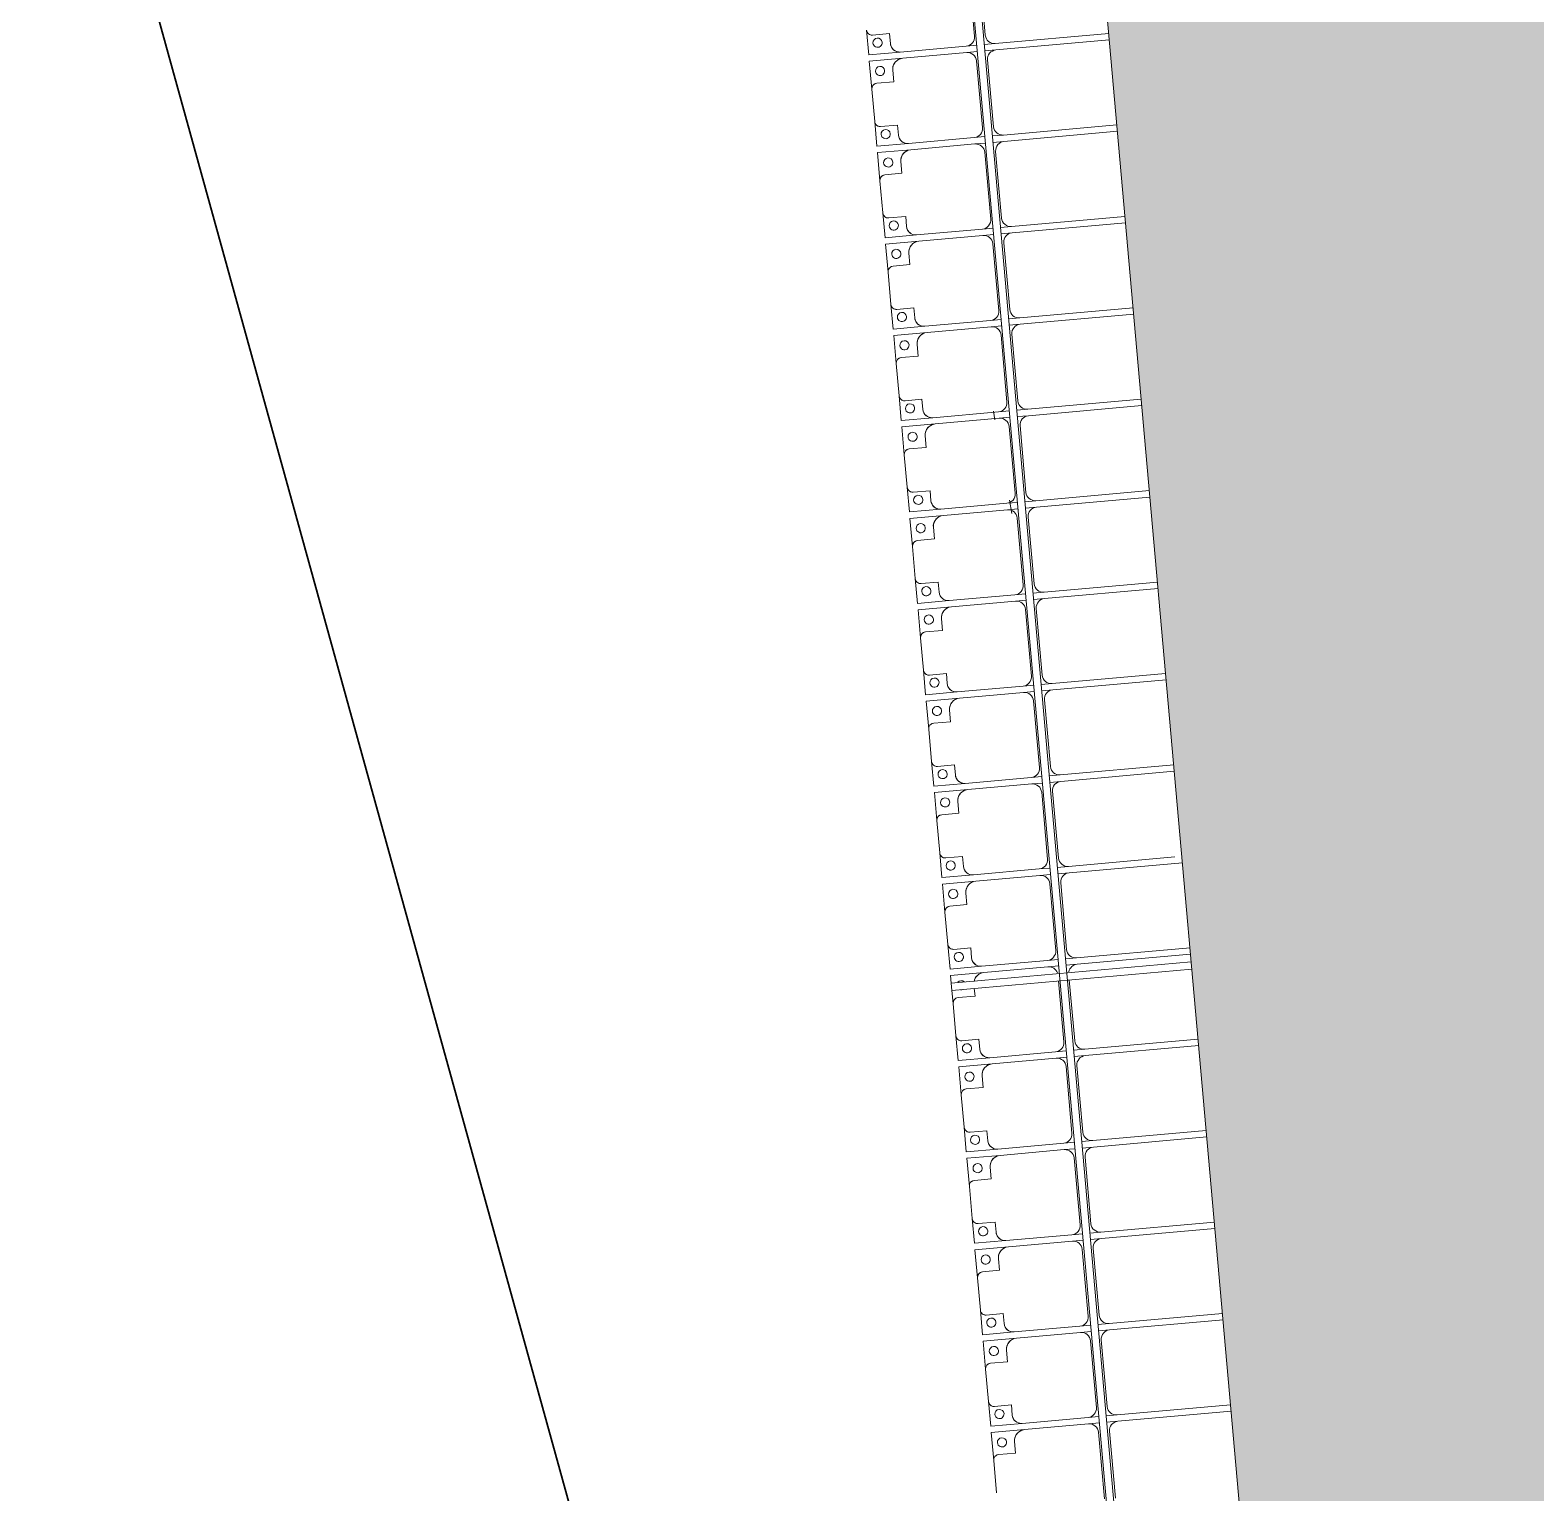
# Model space of a CAD drawing. Header units: millimetres. Extents: x -861324 to 439029, y -308065 to 694685.
# Drawn here: x -94458 to -86257, y 102299 to 110268 of the extents above; entities that cross this region are included whole.
import ezdxf

# ---------------------------------------------------------------- set-up
doc = ezdxf.new("R2010")
doc.units = ezdxf.units.MM
for name, color, linetype, lineweight in [('A-DETL-GENF', 92, 'Continuous', 9), ('A-DETL-THIN', 151, 'Continuous', 9), ('A-GENM', 13, 'Continuous', 9), ('C-TOPO-MAJR', 7, 'Continuous', 35), ('C-TOPO-MINR', 7, 'Continuous', 9), ('S-BEAM', 12, 'Continuous', 9)]:
    doc.layers.add(name, color=color, linetype=linetype, lineweight=lineweight)

# ---------------------------------------------------------------- blocks, each defined once
blk = doc.blocks.new('Dải phao đi lại kèm đỡ invester - DẢI PHAO ĐI LẠI-19658-BỐ TRÍ BÈ PIN HỒ BẢN MÒNG')
at = {"layer": 'A-GENM', "color": 7}
for p, q in [((53723.4, -620.3), (53723.4, 0)), ((53758.4, 0), (53758.4, -620.3)), ((54723.4, -620.3), (54723.4, 0)), ((54758.4, 0), (54758.4, -620.3)), ((55258.4, 0), (55258.4, -620.3)), ((55723.4, -620.3), (55723.4, 0)), ((55758.4, 0), (55758.4, -620.3)), ((56223.4, -620.3), (56223.4, 0)), ((56258.4, 0), (56258.4, -620.3)), ((56723.4, -620.3), (56723.4, 0)), ((57223.4, -620.3), (57223.4, 0)), ((57258.4, 0), (57258.4, -620.3)), ((58223.4, -620.3), (58223.4, 0)), ((58258.4, 0), (58258.4, -620.3)), ((58758.4, 0), (58758.4, -620.3)), ((59223.4, -620.3), (59223.4, 0)), ((59258.4, 0), (59258.4, -620.3)), ((59758.4, 0), (59758.4, -620.3)), ((60223.4, -620.3), (60223.4, 0)), ((60258.4, 0), (60258.4, -620.3)), ((60723.4, -620.3), (60723.4, 0)), ((60758.4, 0), (60758.4, -620.3)), ((53223.4, -620.3), (53223.4, 0)), ((53258.4, 0), (53258.4, -620.3)), ((54223.4, -620.3), (54223.4, 0)), ((54258.4, 0), (54258.4, -620.3)), ((55223.4, -620.3), (55223.4, 0)), ((56758.4, 0), (56758.4, -620.3)), ((57723.4, -620.3), (57723.4, -38.8)), ((57758.4, 0), (57758.4, -620.3)), ((58723.4, -620.3), (58723.4, 0)), ((59723.4, -620.3), (59723.4, 0)), ((53223.4, -620.3), (53223.4, -681.1)), ((53258.4, -681.1), (53258.4, -620.3)), ((53723.4, -620.3), (53723.4, -681.1)), ((53758.4, -681.1), (53758.4, -620.3)), ((54223.4, -620.3), (54223.4, -681.1)), ((54258.4, -681.1), (54258.4, -620.3)), ((54723.4, -620.3), (54723.4, -681.1)), ((54758.4, -681.1), (54758.4, -620.3)), ((55223.4, -620.3), (55223.4, -681.1)), ((55258.4, -681.1), (55258.4, -620.3)), ((55723.4, -620.3), (55723.4, -681.1)), ((55758.4, -681.1), (55758.4, -620.3)), ((56223.4, -620.3), (56223.4, -681.1)), ((56258.4, -681.1), (56258.4, -620.3)), ((56723.4, -620.3), (56723.4, -681.1)), ((56758.4, -681.1), (56758.4, -620.3)), ((57223.4, -620.3), (57223.4, -681.1)), ((57258.4, -681.1), (57258.4, -620.3)), ((57723.4, -620.3), (57723.4, -681.1)), ((57758.4, -681.1), (57758.4, -620.3)), ((58223.4, -620.3), (58223.4, -681.1)), ((58258.4, -681.1), (58258.4, -620.3)), ((58723.4, -620.3), (58723.4, -681.1)), ((58758.4, -681.1), (58758.4, -620.3)), ((59223.4, -620.3), (59223.4, -681.1)), ((59258.4, -681.1), (59258.4, -620.3)), ((59723.4, -620.3), (59723.4, -681.1)), ((59758.4, -681.1), (59758.4, -620.3)), ((60223.4, -620.3), (60223.4, -681.1)), ((60258.4, -681.1), (60258.4, -620.3)), ((60723.4, -620.3), (60723.4, -681.1)), ((60758.4, -681.1), (60758.4, -620.3)), ((52808.4, -670.3), (53173.4, -670.3)), ((53173.4, -729.7), (52808.4, -729.7)), ((53223.4, -721.1), (53223.4, -779.7)), ((53258.4, -779.7), (53258.4, -721.1)), ((53308.4, -670.3), (53673.4, -670.3)), ((53673.4, -729.7), (53308.4, -729.7)), ((53723.4, -721.1), (53723.4, -779.7)), ((53758.4, -779.7), (53758.4, -721.1)), ((53808.4, -670.3), (54173.4, -670.3)), ((54173.4, -729.7), (53808.4, -729.7)), ((54223.4, -721.1), (54223.4, -779.7)), ((54258.4, -779.7), (54258.4, -721.1)), ((54308.4, -670.3), (54673.4, -670.3)), ((54673.4, -729.7), (54308.4, -729.7)), ((54723.4, -721.1), (54723.4, -779.7)), ((54758.4, -779.7), (54758.4, -721.1)), ((54808.4, -670.3), (55173.4, -670.3)), ((55173.4, -729.7), (54808.4, -729.7)), ((55223.4, -721.1), (55223.4, -779.7)), ((55258.4, -779.7), (55258.4, -721.1)), ((55308.4, -670.3), (55673.4, -670.3)), ((55673.4, -729.7), (55308.4, -729.7)), ((55723.4, -721.1), (55723.4, -779.7)), ((55758.4, -779.7), (55758.4, -721.1)), ((55808.4, -670.3), (56173.4, -670.3)), ((56173.4, -729.7), (55808.4, -729.7)), ((56223.4, -721.1), (56223.4, -779.7)), ((56258.4, -779.7), (56258.4, -721.1)), ((56308.4, -670.3), (56673.4, -670.3)), ((56673.4, -729.7), (56308.4, -729.7)), ((56723.4, -721.1), (56723.4, -779.7)), ((56758.4, -779.7), (56758.4, -721.1)), ((56808.4, -670.3), (57173.4, -670.3)), ((57173.4, -729.7), (56808.4, -729.7)), ((57223.4, -721.1), (57223.4, -779.7)), ((57258.4, -779.7), (57258.4, -721.1)), ((57308.4, -670.3), (57673.4, -670.3)), ((57673.4, -729.7), (57308.4, -729.7)), ((57723.4, -721.1), (57723.4, -779.7)), ((57758.4, -779.7), (57758.4, -721.1)), ((57808.4, -670.3), (58173.4, -670.3)), ((58173.4, -729.7), (57808.4, -729.7)), ((58223.4, -721.1), (58223.4, -779.7)), ((58258.4, -779.7), (58258.4, -721.1)), ((58340, -670.3), (58673.4, -670.3)), ((58673.4, -729.7), (58340, -729.7)), ((58723.4, -721.1), (58723.4, -779.7)), ((58758.4, -779.7), (58758.4, -721.1)), ((58808.4, -670.3), (59173.4, -670.3)), ((59173.4, -729.7), (58808.4, -729.7)), ((59223.4, -721.1), (59223.4, -779.7)), ((59258.4, -779.7), (59258.4, -721.1)), ((59308.4, -670.3), (59673.4, -670.3)), ((59673.4, -729.7), (59308.4, -729.7)), ((59723.4, -721.1), (59723.4, -779.7)), ((59758.4, -779.7), (59758.4, -721.1)), ((59808.4, -670.3), (60173.4, -670.3)), ((60173.4, -729.7), (59808.4, -729.7)), ((60223.4, -721.1), (60223.4, -779.7)), ((60258.4, -779.7), (60258.4, -721.1)), ((60308.4, -670.3), (60673.4, -670.3)), ((60673.4, -729.7), (60308.4, -729.7)), ((60723.4, -721.1), (60723.4, -779.7)), ((60758.4, -779.7), (60758.4, -721.1)), ((60808.4, -670.3), (61173.4, -670.3)), ((61173.4, -729.7), (60808.4, -729.7)), ((53223.4, -1139.7), (53223.4, -779.7)), ((53258.4, -779.7), (53258.4, -1129.7)), ((53723.4, -1139.7), (53723.4, -779.7)), ((53758.4, -779.7), (53758.4, -1129.7)), ((54223.4, -1139.7), (54223.4, -779.7)), ((54258.4, -779.7), (54258.4, -1129.7)), ((54723.4, -1139.7), (54723.4, -779.7)), ((54758.4, -779.7), (54758.4, -1129.7)), ((55223.4, -1139.7), (55223.4, -779.7)), ((55258.4, -779.7), (55258.4, -1129.7)), ((55723.4, -1139.7), (55723.4, -779.7)), ((55758.4, -779.7), (55758.4, -1129.7)), ((56223.4, -1139.7), (56223.4, -779.7)), ((56258.4, -779.7), (56258.4, -1129.7)), ((56723.4, -1139.7), (56723.4, -779.7)), ((56758.4, -779.7), (56758.4, -1129.7)), ((57223.4, -1139.7), (57223.4, -779.7)), ((57258.4, -779.7), (57258.4, -1129.7)), ((57723.4, -1139.7), (57723.4, -779.7)), ((57758.4, -779.7), (57758.4, -1129.7)), ((58223.4, -1139.7), (58223.4, -779.7)), ((58258.4, -779.7), (58258.4, -1129.7)), ((58723.4, -1139.7), (58723.4, -779.7)), ((58758.4, -779.7), (58758.4, -1129.7)), ((59223.4, -1139.7), (59223.4, -779.7)), ((59258.4, -779.7), (59258.4, -1129.7)), ((59723.4, -1139.7), (59723.4, -779.7)), ((59758.4, -779.7), (59758.4, -1129.7)), ((60223.4, -1139.7), (60223.4, -779.7)), ((60258.4, -779.7), (60258.4, -1129.7)), ((60723.4, -1139.7), (60723.4, -779.7)), ((60758.4, -779.7), (60758.4, -1129.7)), ((53118.2, -1282.2), (53118.2, -1189.7)), ((53118.2, -1189.7), (53173.4, -1189.7)), ((53318.4, -1189.7), (53381.8, -1189.7)), ((53381.8, -1189.7), (53381.8, -1282.2)), ((53618.2, -1282.2), (53618.2, -1189.7)), ((53618.2, -1189.7), (53673.4, -1189.7)), ((53818.4, -1189.7), (53881.8, -1189.7)), ((53881.8, -1189.7), (53881.8, -1282.2)), ((54118.2, -1282.2), (54118.2, -1189.7)), ((54118.2, -1189.7), (54173.4, -1189.7)), ((54318.4, -1189.7), (54381.8, -1189.7)), ((54381.8, -1189.7), (54381.8, -1282.2)), ((54618.2, -1282.2), (54618.2, -1189.7)), ((54618.2, -1189.7), (54673.4, -1189.7)), ((54818.4, -1189.7), (54881.8, -1189.7)), ((54881.8, -1189.7), (54881.8, -1282.2)), ((55118.2, -1282.2), (55118.2, -1189.7)), ((55118.2, -1189.7), (55173.4, -1189.7)), ((55318.4, -1189.7), (55381.8, -1189.7)), ((55381.8, -1189.7), (55381.8, -1282.2)), ((55618.2, -1282.2), (55618.2, -1189.7)), ((55618.2, -1189.7), (55673.4, -1189.7)), ((55818.4, -1189.7), (55881.8, -1189.7)), ((55881.8, -1189.7), (55881.8, -1282.2)), ((56118.2, -1282.2), (56118.2, -1189.7)), ((56118.2, -1189.7), (56173.4, -1189.7)), ((56318.4, -1189.7), (56381.8, -1189.7)), ((56381.8, -1189.7), (56381.8, -1282.2)), ((56618.2, -1282.2), (56618.2, -1189.7)), ((56618.2, -1189.7), (56673.4, -1189.7)), ((56818.4, -1189.7), (56881.8, -1189.7)), ((56881.8, -1189.7), (56881.8, -1282.2)), ((57118.2, -1282.2), (57118.2, -1189.7)), ((57118.2, -1189.7), (57173.4, -1189.7)), ((57318.4, -1189.7), (57381.8, -1189.7)), ((57381.8, -1189.7), (57381.8, -1282.2)), ((57618.2, -1282.2), (57618.2, -1189.7)), ((57618.2, -1189.7), (57673.4, -1189.7)), ((57818.4, -1189.7), (57881.8, -1189.7)), ((57881.8, -1189.7), (57881.8, -1282.2)), ((58118.2, -1282.2), (58118.2, -1189.7)), ((58118.2, -1189.7), (58173.4, -1189.7)), ((58340, -1189.7), (58381.8, -1189.7)), ((58381.8, -1189.7), (58381.8, -1282.2)), ((58618.2, -1282.2), (58618.2, -1189.7)), ((58618.2, -1189.7), (58673.4, -1189.7)), ((58818.4, -1189.7), (58881.8, -1189.7)), ((58881.8, -1189.7), (58881.8, -1282.2)), ((59118.2, -1282.2), (59118.2, -1189.7)), ((59118.2, -1189.7), (59173.4, -1189.7)), ((59318.4, -1189.7), (59381.8, -1189.7)), ((59381.8, -1189.7), (59381.8, -1282.2)), ((59618.2, -1282.2), (59618.2, -1189.7)), ((59618.2, -1189.7), (59673.4, -1189.7)), ((59818.4, -1189.7), (59881.8, -1189.7)), ((59881.8, -1189.7), (59881.8, -1282.2)), ((60118.2, -1282.2), (60118.2, -1189.7)), ((60118.2, -1189.7), (60173.4, -1189.7)), ((60318.4, -1189.7), (60381.8, -1189.7)), ((60381.8, -1189.7), (60381.8, -1282.2)), ((60618.2, -1282.2), (60618.2, -1189.7)), ((60618.2, -1189.7), (60673.4, -1189.7)), ((60818.4, -1189.7), (60881.8, -1189.7)), ((60881.8, -1189.7), (60881.8, -1282.2)), ((53411.8, -1312.2), (53588.2, -1312.2)), ((53911.8, -1312.2), (54088.2, -1312.2)), ((54411.8, -1312.2), (54588.2, -1312.2)), ((54911.8, -1312.2), (55088.2, -1312.2)), ((55411.8, -1312.2), (55588.2, -1312.2)), ((55911.8, -1312.2), (56088.2, -1312.2)), ((56411.8, -1312.2), (56588.2, -1312.2)), ((56911.8, -1312.2), (57088.2, -1312.2)), ((57411.8, -1312.2), (57588.2, -1312.2)), ((57911.8, -1312.2), (58088.2, -1312.2)), ((58411.8, -1312.2), (58588.2, -1312.2)), ((58911.8, -1312.2), (59088.2, -1312.2)), ((59411.8, -1312.2), (59588.2, -1312.2)), ((59911.8, -1312.2), (60088.2, -1312.2)), ((60411.8, -1312.2), (60588.2, -1312.2)), ((60911.8, -1312.2), (61088.2, -1312.2))]:
    blk.add_line(p, q, dxfattribs=at)
at = {"layer": 'A-GENM', "color": 9}
for p, q in [((53223.4, -620.3), (53223.4, -681.1)), ((53258.4, -681.1), (53258.4, -620.3)), ((53723.4, -620.3), (53723.4, -681.1)), ((53758.4, -681.1), (53758.4, -620.3)), ((54223.4, -620.3), (54223.4, -681.1)), ((54258.4, -681.1), (54258.4, -620.3)), ((54723.4, -620.3), (54723.4, -681.1)), ((54758.4, -681.1), (54758.4, -620.3)), ((55223.4, -620.3), (55223.4, -681.1)), ((55258.4, -681.1), (55258.4, -620.3)), ((55723.4, -620.3), (55723.4, -681.1)), ((55758.4, -681.1), (55758.4, -620.3)), ((56223.4, -620.3), (56223.4, -681.1)), ((56258.4, -681.1), (56258.4, -620.3)), ((56723.4, -620.3), (56723.4, -681.1)), ((56758.4, -681.1), (56758.4, -620.3)), ((57223.4, -620.3), (57223.4, -681.1)), ((57258.4, -681.1), (57258.4, -620.3)), ((57723.4, -620.3), (57723.4, -681.1)), ((57758.4, -681.1), (57758.4, -620.3)), ((58223.4, -620.3), (58223.4, -681.1)), ((58258.4, -681.1), (58258.4, -620.3)), ((58723.4, -620.3), (58723.4, -681.1)), ((58758.4, -681.1), (58758.4, -620.3)), ((59223.4, -620.3), (59223.4, -681.1)), ((59258.4, -681.1), (59258.4, -620.3)), ((59723.4, -620.3), (59723.4, -681.1)), ((59758.4, -681.1), (59758.4, -620.3)), ((60223.4, -620.3), (60223.4, -681.1)), ((60258.4, -681.1), (60258.4, -620.3)), ((60723.4, -620.3), (60723.4, -681.1)), ((60758.4, -681.1), (60758.4, -620.3)), ((53223.4, -721.1), (53223.4, -779.7)), ((53258.4, -779.7), (53258.4, -721.1)), ((53723.4, -721.1), (53723.4, -779.7)), ((53758.4, -779.7), (53758.4, -721.1)), ((54223.4, -721.1), (54223.4, -779.7)), ((54258.4, -779.7), (54258.4, -721.1)), ((54723.4, -721.1), (54723.4, -779.7)), ((54758.4, -779.7), (54758.4, -721.1)), ((55223.4, -721.1), (55223.4, -779.7)), ((55258.4, -779.7), (55258.4, -721.1)), ((55723.4, -721.1), (55723.4, -779.7)), ((55758.4, -779.7), (55758.4, -721.1)), ((56223.4, -721.1), (56223.4, -779.7)), ((56258.4, -779.7), (56258.4, -721.1)), ((56723.4, -721.1), (56723.4, -779.7)), ((56758.4, -779.7), (56758.4, -721.1)), ((57223.4, -721.1), (57223.4, -779.7)), ((57258.4, -779.7), (57258.4, -721.1)), ((57723.4, -721.1), (57723.4, -779.7)), ((57758.4, -779.7), (57758.4, -721.1)), ((58223.4, -721.1), (58223.4, -779.7)), ((58258.4, -779.7), (58258.4, -721.1)), ((58723.4, -721.1), (58723.4, -779.7)), ((58758.4, -779.7), (58758.4, -721.1)), ((59223.4, -721.1), (59223.4, -779.7)), ((59258.4, -779.7), (59258.4, -721.1)), ((59723.4, -721.1), (59723.4, -779.7)), ((59758.4, -779.7), (59758.4, -721.1)), ((60223.4, -721.1), (60223.4, -779.7)), ((60258.4, -779.7), (60258.4, -721.1)), ((60723.4, -721.1), (60723.4, -779.7)), ((60758.4, -779.7), (60758.4, -721.1)), ((53223.4, -1139.7), (53223.4, -1312.2)), ((53223.4, -1312.2), (53223.4, -1139.7)), ((53258.4, -1312.2), (53258.4, -1129.7)), ((53258.4, -1129.7), (53258.4, -1312.2)), ((53723.4, -1139.7), (53723.4, -1312.2)), ((53723.4, -1312.2), (53723.4, -1139.7)), ((53758.4, -1312.2), (53758.4, -1129.7)), ((53758.4, -1129.7), (53758.4, -1312.2)), ((54223.4, -1139.7), (54223.4, -1312.2)), ((54223.4, -1312.2), (54223.4, -1139.7)), ((54258.4, -1312.2), (54258.4, -1129.7)), ((54258.4, -1129.7), (54258.4, -1312.2)), ((54723.4, -1139.7), (54723.4, -1312.2)), ((54723.4, -1312.2), (54723.4, -1139.7)), ((54758.4, -1312.2), (54758.4, -1129.7)), ((54758.4, -1129.7), (54758.4, -1312.2)), ((55223.4, -1139.7), (55223.4, -1312.2)), ((55223.4, -1312.2), (55223.4, -1139.7)), ((55258.4, -1312.2), (55258.4, -1129.7)), ((55258.4, -1129.7), (55258.4, -1312.2)), ((55723.4, -1139.7), (55723.4, -1312.2)), ((55723.4, -1312.2), (55723.4, -1139.7)), ((55758.4, -1312.2), (55758.4, -1129.7)), ((55758.4, -1129.7), (55758.4, -1312.2)), ((56223.4, -1139.7), (56223.4, -1312.2)), ((56223.4, -1312.2), (56223.4, -1139.7)), ((56258.4, -1312.2), (56258.4, -1129.7)), ((56258.4, -1129.7), (56258.4, -1312.2)), ((56723.4, -1139.7), (56723.4, -1312.2)), ((56723.4, -1312.2), (56723.4, -1139.7)), ((56758.4, -1312.2), (56758.4, -1129.7)), ((56758.4, -1129.7), (56758.4, -1312.2)), ((57223.4, -1139.7), (57223.4, -1312.2)), ((57223.4, -1312.2), (57223.4, -1139.7)), ((57258.4, -1312.2), (57258.4, -1129.7)), ((57258.4, -1129.7), (57258.4, -1312.2)), ((57723.4, -1139.7), (57723.4, -1312.2)), ((57723.4, -1312.2), (57723.4, -1139.7)), ((57758.4, -1312.2), (57758.4, -1129.7)), ((57758.4, -1129.7), (57758.4, -1312.2)), ((58223.4, -1139.7), (58223.4, -1312.2)), ((58223.4, -1312.2), (58223.4, -1139.7)), ((58258.4, -1312.2), (58258.4, -1129.7)), ((58258.4, -1129.7), (58258.4, -1312.2)), ((58723.4, -1139.7), (58723.4, -1312.2)), ((58723.4, -1312.2), (58723.4, -1139.7)), ((58758.4, -1312.2), (58758.4, -1129.7)), ((58758.4, -1129.7), (58758.4, -1312.2)), ((59223.4, -1139.7), (59223.4, -1312.2)), ((59223.4, -1312.2), (59223.4, -1139.7)), ((59258.4, -1312.2), (59258.4, -1129.7)), ((59258.4, -1129.7), (59258.4, -1312.2)), ((59723.4, -1139.7), (59723.4, -1312.2)), ((59723.4, -1312.2), (59723.4, -1139.7)), ((59758.4, -1312.2), (59758.4, -1129.7)), ((59758.4, -1129.7), (59758.4, -1312.2)), ((60223.4, -1139.7), (60223.4, -1312.2)), ((60223.4, -1312.2), (60223.4, -1139.7)), ((60258.4, -1312.2), (60258.4, -1129.7)), ((60258.4, -1129.7), (60258.4, -1312.2)), ((60723.4, -1139.7), (60723.4, -1312.2)), ((60723.4, -1312.2), (60723.4, -1139.7)), ((60758.4, -1312.2), (60758.4, -1129.7)), ((60758.4, -1129.7), (60758.4, -1312.2)), ((53173.4, -1189.7), (53118.2, -1189.7)), ((53118.2, -1189.7), (53118.2, -1282.2)), ((53118.2, -1282.2), (53118.2, -1189.7)), ((53118.2, -1189.7), (53118.2, -1282.2)), ((53118.2, -1189.7), (53173.4, -1189.7)), ((53173.4, -1189.7), (53118.2, -1189.7)), ((53381.8, -1189.7), (53318.4, -1189.7)), ((53318.4, -1189.7), (53381.8, -1189.7)), ((53381.8, -1189.7), (53318.4, -1189.7)), ((53381.8, -1282.2), (53381.8, -1189.7)), ((53381.8, -1189.7), (53381.8, -1282.2)), ((53381.8, -1282.2), (53381.8, -1189.7)), ((53673.4, -1189.7), (53618.2, -1189.7)), ((53618.2, -1189.7), (53618.2, -1282.2)), ((53618.2, -1282.2), (53618.2, -1189.7)), ((53618.2, -1189.7), (53618.2, -1282.2)), ((53618.2, -1189.7), (53673.4, -1189.7)), ((53673.4, -1189.7), (53618.2, -1189.7)), ((53881.8, -1189.7), (53818.4, -1189.7)), ((53818.4, -1189.7), (53881.8, -1189.7)), ((53881.8, -1189.7), (53818.4, -1189.7)), ((53881.8, -1282.2), (53881.8, -1189.7)), ((53881.8, -1189.7), (53881.8, -1282.2)), ((53881.8, -1282.2), (53881.8, -1189.7)), ((54173.4, -1189.7), (54118.2, -1189.7)), ((54118.2, -1189.7), (54118.2, -1282.2)), ((54118.2, -1282.2), (54118.2, -1189.7)), ((54118.2, -1189.7), (54118.2, -1282.2)), ((54118.2, -1189.7), (54173.4, -1189.7)), ((54173.4, -1189.7), (54118.2, -1189.7)), ((54381.8, -1189.7), (54318.4, -1189.7)), ((54318.4, -1189.7), (54381.8, -1189.7)), ((54381.8, -1189.7), (54318.4, -1189.7)), ((54381.8, -1282.2), (54381.8, -1189.7)), ((54381.8, -1189.7), (54381.8, -1282.2)), ((54381.8, -1282.2), (54381.8, -1189.7)), ((54673.4, -1189.7), (54618.2, -1189.7)), ((54618.2, -1189.7), (54618.2, -1282.2)), ((54618.2, -1282.2), (54618.2, -1189.7)), ((54618.2, -1189.7), (54618.2, -1282.2)), ((54618.2, -1189.7), (54673.4, -1189.7)), ((54673.4, -1189.7), (54618.2, -1189.7)), ((54881.8, -1189.7), (54818.4, -1189.7)), ((54818.4, -1189.7), (54881.8, -1189.7)), ((54881.8, -1189.7), (54818.4, -1189.7)), ((54881.8, -1282.2), (54881.8, -1189.7)), ((54881.8, -1189.7), (54881.8, -1282.2)), ((54881.8, -1282.2), (54881.8, -1189.7)), ((55173.4, -1189.7), (55118.2, -1189.7)), ((55118.2, -1189.7), (55118.2, -1282.2)), ((55118.2, -1282.2), (55118.2, -1189.7)), ((55118.2, -1189.7), (55118.2, -1282.2)), ((55118.2, -1189.7), (55173.4, -1189.7)), ((55173.4, -1189.7), (55118.2, -1189.7)), ((55381.8, -1189.7), (55318.4, -1189.7)), ((55318.4, -1189.7), (55381.8, -1189.7)), ((55381.8, -1189.7), (55318.4, -1189.7)), ((55381.8, -1282.2), (55381.8, -1189.7)), ((55381.8, -1189.7), (55381.8, -1282.2)), ((55381.8, -1282.2), (55381.8, -1189.7)), ((55673.4, -1189.7), (55618.2, -1189.7)), ((55618.2, -1189.7), (55618.2, -1282.2)), ((55618.2, -1282.2), (55618.2, -1189.7)), ((55618.2, -1189.7), (55618.2, -1282.2)), ((55618.2, -1189.7), (55673.4, -1189.7)), ((55673.4, -1189.7), (55618.2, -1189.7)), ((55881.8, -1189.7), (55818.4, -1189.7)), ((55818.4, -1189.7), (55881.8, -1189.7)), ((55881.8, -1189.7), (55818.4, -1189.7)), ((55881.8, -1282.2), (55881.8, -1189.7)), ((55881.8, -1189.7), (55881.8, -1282.2)), ((55881.8, -1282.2), (55881.8, -1189.7)), ((56173.4, -1189.7), (56118.2, -1189.7)), ((56118.2, -1189.7), (56118.2, -1282.2)), ((56118.2, -1282.2), (56118.2, -1189.7)), ((56118.2, -1189.7), (56118.2, -1282.2)), ((56118.2, -1189.7), (56173.4, -1189.7)), ((56173.4, -1189.7), (56118.2, -1189.7)), ((56381.8, -1189.7), (56318.4, -1189.7)), ((56318.4, -1189.7), (56381.8, -1189.7)), ((56381.8, -1189.7), (56318.4, -1189.7)), ((56381.8, -1282.2), (56381.8, -1189.7)), ((56381.8, -1189.7), (56381.8, -1282.2)), ((56381.8, -1282.2), (56381.8, -1189.7)), ((56673.4, -1189.7), (56618.2, -1189.7)), ((56618.2, -1189.7), (56618.2, -1282.2)), ((56618.2, -1282.2), (56618.2, -1189.7)), ((56618.2, -1189.7), (56618.2, -1282.2)), ((56618.2, -1189.7), (56673.4, -1189.7)), ((56673.4, -1189.7), (56618.2, -1189.7)), ((56881.8, -1189.7), (56818.4, -1189.7)), ((56818.4, -1189.7), (56881.8, -1189.7)), ((56881.8, -1189.7), (56818.4, -1189.7)), ((56881.8, -1282.2), (56881.8, -1189.7)), ((56881.8, -1189.7), (56881.8, -1282.2)), ((56881.8, -1282.2), (56881.8, -1189.7)), ((57173.4, -1189.7), (57118.2, -1189.7)), ((57118.2, -1189.7), (57118.2, -1282.2)), ((57118.2, -1282.2), (57118.2, -1189.7)), ((57118.2, -1189.7), (57118.2, -1282.2)), ((57118.2, -1189.7), (57173.4, -1189.7)), ((57173.4, -1189.7), (57118.2, -1189.7)), ((57381.8, -1189.7), (57318.4, -1189.7)), ((57318.4, -1189.7), (57381.8, -1189.7)), ((57381.8, -1189.7), (57318.4, -1189.7)), ((57381.8, -1282.2), (57381.8, -1189.7)), ((57381.8, -1189.7), (57381.8, -1282.2)), ((57381.8, -1282.2), (57381.8, -1189.7)), ((57673.4, -1189.7), (57618.2, -1189.7)), ((57618.2, -1189.7), (57618.2, -1282.2)), ((57618.2, -1282.2), (57618.2, -1189.7)), ((57618.2, -1189.7), (57618.2, -1282.2)), ((57618.2, -1189.7), (57673.4, -1189.7)), ((57673.4, -1189.7), (57618.2, -1189.7)), ((57881.8, -1189.7), (57818.4, -1189.7)), ((57818.4, -1189.7), (57881.8, -1189.7)), ((57881.8, -1189.7), (57818.4, -1189.7)), ((57881.8, -1282.2), (57881.8, -1189.7)), ((57881.8, -1189.7), (57881.8, -1282.2)), ((57881.8, -1282.2), (57881.8, -1189.7)), ((58173.4, -1189.7), (58118.2, -1189.7)), ((58118.2, -1189.7), (58118.2, -1282.2)), ((58118.2, -1282.2), (58118.2, -1189.7)), ((58118.2, -1189.7), (58118.2, -1282.2)), ((58118.2, -1189.7), (58173.4, -1189.7)), ((58173.4, -1189.7), (58118.2, -1189.7)), ((58381.8, -1189.7), (58340, -1189.7)), ((58340, -1189.7), (58381.8, -1189.7)), ((58381.8, -1189.7), (58340, -1189.7)), ((58381.8, -1282.2), (58381.8, -1189.7)), ((58381.8, -1189.7), (58381.8, -1282.2)), ((58381.8, -1282.2), (58381.8, -1189.7)), ((58673.4, -1189.7), (58618.2, -1189.7)), ((58618.2, -1189.7), (58618.2, -1282.2)), ((58618.2, -1282.2), (58618.2, -1189.7)), ((58618.2, -1189.7), (58618.2, -1282.2)), ((58618.2, -1189.7), (58673.4, -1189.7)), ((58673.4, -1189.7), (58618.2, -1189.7)), ((58881.8, -1189.7), (58818.4, -1189.7)), ((58818.4, -1189.7), (58881.8, -1189.7)), ((58881.8, -1189.7), (58818.4, -1189.7)), ((58881.8, -1282.2), (58881.8, -1189.7)), ((58881.8, -1189.7), (58881.8, -1282.2)), ((58881.8, -1282.2), (58881.8, -1189.7)), ((59173.4, -1189.7), (59118.2, -1189.7)), ((59118.2, -1189.7), (59118.2, -1282.2)), ((59118.2, -1282.2), (59118.2, -1189.7)), ((59118.2, -1189.7), (59118.2, -1282.2)), ((59118.2, -1189.7), (59173.4, -1189.7)), ((59173.4, -1189.7), (59118.2, -1189.7)), ((59381.8, -1189.7), (59318.4, -1189.7)), ((59318.4, -1189.7), (59381.8, -1189.7)), ((59381.8, -1189.7), (59318.4, -1189.7)), ((59381.8, -1282.2), (59381.8, -1189.7)), ((59381.8, -1189.7), (59381.8, -1282.2)), ((59381.8, -1282.2), (59381.8, -1189.7)), ((59673.4, -1189.7), (59618.2, -1189.7)), ((59618.2, -1189.7), (59618.2, -1282.2)), ((59618.2, -1282.2), (59618.2, -1189.7)), ((59618.2, -1189.7), (59618.2, -1282.2)), ((59618.2, -1189.7), (59673.4, -1189.7)), ((59673.4, -1189.7), (59618.2, -1189.7)), ((59881.8, -1189.7), (59818.4, -1189.7)), ((59818.4, -1189.7), (59881.8, -1189.7)), ((59881.8, -1189.7), (59818.4, -1189.7)), ((59881.8, -1282.2), (59881.8, -1189.7)), ((59881.8, -1189.7), (59881.8, -1282.2)), ((59881.8, -1282.2), (59881.8, -1189.7)), ((60173.4, -1189.7), (60118.2, -1189.7)), ((60118.2, -1189.7), (60118.2, -1282.2)), ((60118.2, -1282.2), (60118.2, -1189.7)), ((60118.2, -1189.7), (60118.2, -1282.2)), ((60118.2, -1189.7), (60173.4, -1189.7)), ((60173.4, -1189.7), (60118.2, -1189.7)), ((60381.8, -1189.7), (60318.4, -1189.7)), ((60318.4, -1189.7), (60381.8, -1189.7)), ((60381.8, -1189.7), (60318.4, -1189.7)), ((60381.8, -1282.2), (60381.8, -1189.7)), ((60381.8, -1189.7), (60381.8, -1282.2)), ((60381.8, -1282.2), (60381.8, -1189.7)), ((60673.4, -1189.7), (60618.2, -1189.7)), ((60618.2, -1189.7), (60618.2, -1282.2)), ((60618.2, -1282.2), (60618.2, -1189.7)), ((60618.2, -1189.7), (60618.2, -1282.2)), ((60618.2, -1189.7), (60673.4, -1189.7)), ((60673.4, -1189.7), (60618.2, -1189.7)), ((60881.8, -1189.7), (60818.4, -1189.7)), ((60818.4, -1189.7), (60881.8, -1189.7)), ((60881.8, -1189.7), (60818.4, -1189.7)), ((60881.8, -1282.2), (60881.8, -1189.7)), ((60881.8, -1189.7), (60881.8, -1282.2)), ((60881.8, -1282.2), (60881.8, -1189.7)), ((53223.4, -1312.2), (53088.2, -1312.2)), ((53088.2, -1312.2), (53223.4, -1312.2)), ((53411.8, -1312.2), (53258.4, -1312.2)), ((53258.4, -1312.2), (53411.8, -1312.2)), ((53723.4, -1312.2), (53588.2, -1312.2)), ((53588.2, -1312.2), (53723.4, -1312.2)), ((53911.8, -1312.2), (53758.4, -1312.2)), ((53758.4, -1312.2), (53911.8, -1312.2)), ((54223.4, -1312.2), (54088.2, -1312.2)), ((54088.2, -1312.2), (54223.4, -1312.2)), ((54411.8, -1312.2), (54258.4, -1312.2)), ((54258.4, -1312.2), (54411.8, -1312.2)), ((54723.4, -1312.2), (54588.2, -1312.2)), ((54588.2, -1312.2), (54723.4, -1312.2)), ((54911.8, -1312.2), (54758.4, -1312.2)), ((54758.4, -1312.2), (54911.8, -1312.2)), ((55223.4, -1312.2), (55088.2, -1312.2)), ((55088.2, -1312.2), (55223.4, -1312.2)), ((55411.8, -1312.2), (55258.4, -1312.2)), ((55258.4, -1312.2), (55411.8, -1312.2)), ((55723.4, -1312.2), (55588.2, -1312.2)), ((55588.2, -1312.2), (55723.4, -1312.2)), ((55911.8, -1312.2), (55758.4, -1312.2)), ((55758.4, -1312.2), (55911.8, -1312.2)), ((56223.4, -1312.2), (56088.2, -1312.2)), ((56088.2, -1312.2), (56223.4, -1312.2)), ((56411.8, -1312.2), (56258.4, -1312.2)), ((56258.4, -1312.2), (56411.8, -1312.2)), ((56723.4, -1312.2), (56588.2, -1312.2)), ((56588.2, -1312.2), (56723.4, -1312.2)), ((56911.8, -1312.2), (56758.4, -1312.2)), ((56758.4, -1312.2), (56911.8, -1312.2)), ((57223.4, -1312.2), (57088.2, -1312.2)), ((57088.2, -1312.2), (57223.4, -1312.2)), ((57411.8, -1312.2), (57258.4, -1312.2)), ((57258.4, -1312.2), (57411.8, -1312.2)), ((57723.4, -1312.2), (57588.2, -1312.2)), ((57588.2, -1312.2), (57723.4, -1312.2)), ((57911.8, -1312.2), (57758.4, -1312.2)), ((57758.4, -1312.2), (57911.8, -1312.2)), ((58223.4, -1312.2), (58088.2, -1312.2)), ((58088.2, -1312.2), (58223.4, -1312.2)), ((58300, -1312.2), (58258.4, -1312.2)), ((58258.4, -1312.2), (58300, -1312.2)), ((58411.8, -1312.2), (58340, -1312.2)), ((58340, -1312.2), (58411.8, -1312.2)), ((58723.4, -1312.2), (58588.2, -1312.2)), ((58588.2, -1312.2), (58723.4, -1312.2)), ((58911.8, -1312.2), (58758.4, -1312.2)), ((58758.4, -1312.2), (58911.8, -1312.2)), ((59223.4, -1312.2), (59088.2, -1312.2)), ((59088.2, -1312.2), (59223.4, -1312.2)), ((59411.8, -1312.2), (59258.4, -1312.2)), ((59258.4, -1312.2), (59411.8, -1312.2)), ((59723.4, -1312.2), (59588.2, -1312.2)), ((59588.2, -1312.2), (59723.4, -1312.2)), ((59911.8, -1312.2), (59758.4, -1312.2)), ((59758.4, -1312.2), (59911.8, -1312.2)), ((60223.4, -1312.2), (60088.2, -1312.2)), ((60088.2, -1312.2), (60223.4, -1312.2)), ((60411.8, -1312.2), (60258.4, -1312.2)), ((60258.4, -1312.2), (60411.8, -1312.2)), ((60723.4, -1312.2), (60588.2, -1312.2)), ((60588.2, -1312.2), (60723.4, -1312.2)), ((60911.8, -1312.2), (60758.4, -1312.2)), ((60758.4, -1312.2), (60911.8, -1312.2))]:
    blk.add_line(p, q, dxfattribs=at)
at = {"layer": 'A-GENM', "color": 7}
for centre, radius, start, end in [((53173.4, -620.3), 50, 270, 0), ((53308.4, -620.3), 50, 180, 270), ((53673.4, -620.3), 50, 270, 0), ((53808.4, -620.3), 50, 180, 270), ((54173.4, -620.3), 50, 270, 0), ((54308.4, -620.3), 50, 180, 270), ((54673.4, -620.3), 50, 270, 0), ((54808.4, -620.3), 50, 180, 270), ((55173.4, -620.3), 50, 270, 0), ((55308.4, -620.3), 50, 180, 270), ((55673.4, -620.3), 50, 270, 0), ((55808.4, -620.3), 50, 180, 270), ((56173.4, -620.3), 50, 270, 0), ((56308.4, -620.3), 50, 180, 270), ((56673.4, -620.3), 50, 270, 0), ((56808.4, -620.3), 50, 180, 270), ((57173.4, -620.3), 50, 270, 0), ((57308.4, -620.3), 50, 180, 270), ((57673.4, -620.3), 50, 270, 0), ((57808.4, -620.3), 50, 180, 270), ((58173.4, -620.3), 50, 270, 0), ((58308.4, -620.3), 50, 180, 255), ((58673.4, -620.3), 50, 270, 0), ((58808.4, -620.3), 50, 180, 270), ((59173.4, -620.3), 50, 270, 0), ((59308.4, -620.3), 50, 180, 270), ((59673.4, -620.3), 50, 270, 0), ((59808.4, -620.3), 50, 180, 270), ((60173.4, -620.3), 50, 270, 0), ((60308.4, -620.3), 50, 180, 270), ((60673.4, -620.3), 50, 270, 0), ((60808.4, -620.3), 50, 180, 270), ((53173.4, -779.7), 50, 360, 90), ((53308.4, -779.7), 50, 90, 180), ((53673.4, -779.7), 50, 360, 90), ((53808.4, -779.7), 50, 90, 180), ((54173.4, -779.7), 50, 360, 90), ((54308.4, -779.7), 50, 90, 180), ((54673.4, -779.7), 50, 360, 90), ((54808.4, -779.7), 50, 90, 180), ((55173.4, -779.7), 50, 360, 90), ((55308.4, -779.7), 50, 90, 180), ((55673.4, -779.7), 50, 360, 90), ((55808.4, -779.7), 50, 90, 180), ((56173.4, -779.7), 50, 360, 90), ((56308.4, -779.7), 50, 90, 180), ((56673.4, -779.7), 50, 360, 90), ((56808.4, -779.7), 50, 90, 180), ((57173.4, -779.7), 50, 360, 90), ((57308.4, -779.7), 50, 90, 180), ((57673.4, -779.7), 50, 360, 90), ((57808.4, -779.7), 50, 90, 180), ((58173.4, -779.7), 50, 360, 90), ((58308.4, -779.7), 50, 105, 180), ((58673.4, -779.7), 50, 360, 90), ((58808.4, -779.7), 50, 90, 180), ((59173.4, -779.7), 50, 360, 90), ((59308.4, -779.7), 50, 90, 180), ((59673.4, -779.7), 50, 360, 90), ((59808.4, -779.7), 50, 90, 180), ((60173.4, -779.7), 50, 360, 90), ((60308.4, -779.7), 50, 90, 180), ((60673.4, -779.7), 50, 360, 90), ((60808.4, -779.7), 50, 90, 180), ((53173.4, -1139.7), 50, 270, 360), ((53318.4, -1129.7), 60, 180, 270), ((53673.4, -1139.7), 50, 270, 360), ((53818.4, -1129.7), 60, 180, 270), ((54173.4, -1139.7), 50, 270, 360), ((54318.4, -1129.7), 60, 180, 270), ((54673.4, -1139.7), 50, 270, 360), ((54818.4, -1129.7), 60, 180, 270), ((55173.4, -1139.7), 50, 270, 360), ((55318.4, -1129.7), 60, 180, 270), ((55673.4, -1139.7), 50, 270, 360), ((55818.4, -1129.7), 60, 180, 270), ((56173.4, -1139.7), 50, 270, 360), ((56318.4, -1129.7), 60, 180, 270), ((56673.4, -1139.7), 50, 270, 360), ((56818.4, -1129.7), 60, 180, 270), ((57173.4, -1139.7), 50, 270, 360), ((57318.4, -1129.7), 60, 180, 270), ((57673.4, -1139.7), 50, 270, 360), ((57818.4, -1129.7), 60, 180, 270), ((58173.4, -1139.7), 50, 270, 360), ((58318.4, -1129.7), 60, 180, 255), ((58673.4, -1139.7), 50, 270, 360), ((58818.4, -1129.7), 60, 180, 270), ((59173.4, -1139.7), 50, 270, 360), ((59318.4, -1129.7), 60, 180, 270), ((59673.4, -1139.7), 50, 270, 360), ((59818.4, -1129.7), 60, 180, 270), ((60173.4, -1139.7), 50, 270, 360), ((60318.4, -1129.7), 60, 180, 270), ((60673.4, -1139.7), 50, 270, 360), ((60818.4, -1129.7), 60, 180, 270), ((53088.2, -1282.2), 30, 270, 0), ((53411.8, -1282.2), 30, 180, 270), ((53588.2, -1282.2), 30, 270, 0), ((53911.8, -1282.2), 30, 180, 270), ((54088.2, -1282.2), 30, 270, 0), ((54411.8, -1282.2), 30, 180, 270), ((54588.2, -1282.2), 30, 270, 0), ((54911.8, -1282.2), 30, 180, 270), ((55088.2, -1282.2), 30, 270, 0), ((55411.8, -1282.2), 30, 180, 270), ((55588.2, -1282.2), 30, 270, 0), ((55911.8, -1282.2), 30, 180, 270), ((56088.2, -1282.2), 30, 270, 0), ((56411.8, -1282.2), 30, 180, 270), ((56588.2, -1282.2), 30, 270, 0), ((56911.8, -1282.2), 30, 180, 270), ((57088.2, -1282.2), 30, 270, 0), ((57411.8, -1282.2), 30, 180, 270), ((57588.2, -1282.2), 30, 270, 0), ((57911.8, -1282.2), 30, 180, 270), ((58088.2, -1282.2), 30, 270, 0), ((58411.8, -1282.2), 30, 180, 270), ((58588.2, -1282.2), 30, 270, 0), ((58911.8, -1282.2), 30, 180, 270), ((59088.2, -1282.2), 30, 270, 0), ((59411.8, -1282.2), 30, 180, 270), ((59588.2, -1282.2), 30, 270, 0), ((59911.8, -1282.2), 30, 180, 270), ((60088.2, -1282.2), 30, 270, 0), ((60411.8, -1282.2), 30, 180, 270), ((60588.2, -1282.2), 30, 270, 0), ((60911.8, -1282.2), 30, 180, 270)]:
    blk.add_arc(centre, radius, start, end, dxfattribs=at)
at = {"layer": 'A-GENM', "color": 9}
for centre, radius, start, end in [((53318.4, -1129.7), 60, 195, 270), ((53318.4, -1129.7), 60, 195, 270), ((53318.4, -1129.7), 60, 195, 270), ((53818.4, -1129.7), 60, 195, 270), ((53818.4, -1129.7), 60, 195, 270), ((53818.4, -1129.7), 60, 195, 270), ((54318.4, -1129.7), 60, 195, 270), ((54318.4, -1129.7), 60, 195, 270), ((54318.4, -1129.7), 60, 195, 270), ((54818.4, -1129.7), 60, 195, 270), ((54818.4, -1129.7), 60, 195, 270), ((54818.4, -1129.7), 60, 195, 270), ((55318.4, -1129.7), 60, 195, 270), ((55318.4, -1129.7), 60, 195, 270), ((55318.4, -1129.7), 60, 195, 270), ((55818.4, -1129.7), 60, 195, 270), ((55818.4, -1129.7), 60, 195, 270), ((55818.4, -1129.7), 60, 195, 270), ((56318.4, -1129.7), 60, 195, 270), ((56318.4, -1129.7), 60, 195, 270), ((56318.4, -1129.7), 60, 195, 270), ((56818.4, -1129.7), 60, 195, 270), ((56818.4, -1129.7), 60, 195, 270), ((56818.4, -1129.7), 60, 195, 270), ((57318.4, -1129.7), 60, 195, 270), ((57318.4, -1129.7), 60, 195, 270), ((57318.4, -1129.7), 60, 195, 270), ((57818.4, -1129.7), 60, 195, 270), ((57818.4, -1129.7), 60, 195, 270), ((57818.4, -1129.7), 60, 195, 270), ((58318.4, -1129.7), 60, 195, 255), ((58318.4, -1129.7), 60, 195, 255), ((58318.4, -1129.7), 60, 195, 255), ((58818.4, -1129.7), 60, 195, 270), ((58818.4, -1129.7), 60, 195, 270), ((58818.4, -1129.7), 60, 195, 270), ((59318.4, -1129.7), 60, 195, 270), ((59318.4, -1129.7), 60, 195, 270), ((59318.4, -1129.7), 60, 195, 270), ((59818.4, -1129.7), 60, 195, 270), ((59818.4, -1129.7), 60, 195, 270), ((59818.4, -1129.7), 60, 195, 270), ((60318.4, -1129.7), 60, 195, 270), ((60318.4, -1129.7), 60, 195, 270), ((60318.4, -1129.7), 60, 195, 270), ((60818.4, -1129.7), 60, 195, 270), ((60818.4, -1129.7), 60, 195, 270), ((60818.4, -1129.7), 60, 195, 270), ((53173.4, -1139.7), 50, 270, 345), ((53173.4, -1139.7), 50, 270, 345), ((53173.4, -1139.7), 50, 270, 345), ((53673.4, -1139.7), 50, 270, 345), ((53673.4, -1139.7), 50, 270, 345), ((53673.4, -1139.7), 50, 270, 345), ((54173.4, -1139.7), 50, 270, 345), ((54173.4, -1139.7), 50, 270, 345), ((54173.4, -1139.7), 50, 270, 345), ((54673.4, -1139.7), 50, 270, 345), ((54673.4, -1139.7), 50, 270, 345), ((54673.4, -1139.7), 50, 270, 345), ((55173.4, -1139.7), 50, 270, 345), ((55173.4, -1139.7), 50, 270, 345), ((55173.4, -1139.7), 50, 270, 345), ((55673.4, -1139.7), 50, 270, 345), ((55673.4, -1139.7), 50, 270, 345), ((55673.4, -1139.7), 50, 270, 345), ((56173.4, -1139.7), 50, 270, 345), ((56173.4, -1139.7), 50, 270, 345), ((56173.4, -1139.7), 50, 270, 345), ((56673.4, -1139.7), 50, 270, 345), ((56673.4, -1139.7), 50, 270, 345), ((56673.4, -1139.7), 50, 270, 345), ((57173.4, -1139.7), 50, 270, 345), ((57173.4, -1139.7), 50, 270, 345), ((57173.4, -1139.7), 50, 270, 345), ((57673.4, -1139.7), 50, 270, 345), ((57673.4, -1139.7), 50, 270, 345), ((57673.4, -1139.7), 50, 270, 345), ((58173.4, -1139.7), 50, 270, 345), ((58173.4, -1139.7), 50, 270, 345), ((58173.4, -1139.7), 50, 270, 345), ((58673.4, -1139.7), 50, 270, 345), ((58673.4, -1139.7), 50, 270, 345), ((58673.4, -1139.7), 50, 270, 345), ((59173.4, -1139.7), 50, 270, 345), ((59173.4, -1139.7), 50, 270, 345), ((59173.4, -1139.7), 50, 270, 345), ((59673.4, -1139.7), 50, 270, 345), ((59673.4, -1139.7), 50, 270, 345), ((59673.4, -1139.7), 50, 270, 345), ((60173.4, -1139.7), 50, 270, 345), ((60173.4, -1139.7), 50, 270, 345), ((60173.4, -1139.7), 50, 270, 345), ((60673.4, -1139.7), 50, 270, 345), ((60673.4, -1139.7), 50, 270, 345), ((60673.4, -1139.7), 50, 270, 345), ((53088.2, -1282.2), 30, 300, 0), ((53088.2, -1282.2), 30, 300, 0), ((53088.2, -1282.2), 30, 300, 0), ((53161.8, -1258.6), 25, 90, 270), ((53161.8, -1258.6), 25, 90, 270), ((53161.8, -1258.6), 25, 270, 90), ((53161.8, -1258.6), 25, 270, 90), ((53316.8, -1258.6), 25, 90, 270), ((53316.8, -1258.6), 25, 90, 270), ((53316.8, -1258.6), 25, 270, 90), ((53316.8, -1258.6), 25, 270, 90), ((53411.8, -1282.2), 30, 180, 240), ((53411.8, -1282.2), 30, 180, 240), ((53411.8, -1282.2), 30, 180, 240), ((53588.2, -1282.2), 30, 300, 0), ((53588.2, -1282.2), 30, 300, 0), ((53588.2, -1282.2), 30, 300, 0), ((53661.8, -1258.6), 25, 90, 270), ((53661.8, -1258.6), 25, 90, 270), ((53661.8, -1258.6), 25, 270, 90), ((53661.8, -1258.6), 25, 270, 90), ((53816.8, -1258.6), 25, 90, 270), ((53816.8, -1258.6), 25, 90, 270), ((53816.8, -1258.6), 25, 270, 90), ((53816.8, -1258.6), 25, 270, 90), ((53911.8, -1282.2), 30, 180, 240), ((53911.8, -1282.2), 30, 180, 240), ((53911.8, -1282.2), 30, 180, 240), ((54088.2, -1282.2), 30, 300, 0), ((54088.2, -1282.2), 30, 300, 0), ((54088.2, -1282.2), 30, 300, 0), ((54161.8, -1258.6), 25, 90, 270), ((54161.8, -1258.6), 25, 90, 270), ((54161.8, -1258.6), 25, 270, 90), ((54161.8, -1258.6), 25, 270, 90), ((54316.8, -1258.6), 25, 90, 270), ((54316.8, -1258.6), 25, 90, 270), ((54316.8, -1258.6), 25, 270, 90), ((54316.8, -1258.6), 25, 270, 90), ((54411.8, -1282.2), 30, 180, 240), ((54411.8, -1282.2), 30, 180, 240), ((54411.8, -1282.2), 30, 180, 240), ((54588.2, -1282.2), 30, 300, 0), ((54588.2, -1282.2), 30, 300, 0), ((54588.2, -1282.2), 30, 300, 0), ((54661.8, -1258.6), 25, 90, 270), ((54661.8, -1258.6), 25, 90, 270), ((54661.8, -1258.6), 25, 270, 90), ((54661.8, -1258.6), 25, 270, 90), ((54816.8, -1258.6), 25, 90, 270), ((54816.8, -1258.6), 25, 90, 270), ((54816.8, -1258.6), 25, 270, 90), ((54816.8, -1258.6), 25, 270, 90), ((54911.8, -1282.2), 30, 180, 240), ((54911.8, -1282.2), 30, 180, 240), ((54911.8, -1282.2), 30, 180, 240), ((55088.2, -1282.2), 30, 300, 0), ((55088.2, -1282.2), 30, 300, 0), ((55088.2, -1282.2), 30, 300, 0), ((55161.8, -1258.6), 25, 90, 270), ((55161.8, -1258.6), 25, 90, 270), ((55161.8, -1258.6), 25, 270, 90), ((55161.8, -1258.6), 25, 270, 90), ((55316.8, -1258.6), 25, 90, 270), ((55316.8, -1258.6), 25, 90, 270), ((55316.8, -1258.6), 25, 270, 90), ((55316.8, -1258.6), 25, 270, 90), ((55411.8, -1282.2), 30, 180, 240), ((55411.8, -1282.2), 30, 180, 240), ((55411.8, -1282.2), 30, 180, 240), ((55588.2, -1282.2), 30, 300, 0), ((55588.2, -1282.2), 30, 300, 0), ((55588.2, -1282.2), 30, 300, 0), ((55661.8, -1258.6), 25, 90, 270), ((55661.8, -1258.6), 25, 90, 270), ((55661.8, -1258.6), 25, 270, 90), ((55661.8, -1258.6), 25, 270, 90), ((55816.8, -1258.6), 25, 90, 270), ((55816.8, -1258.6), 25, 90, 270), ((55816.8, -1258.6), 25, 270, 90), ((55816.8, -1258.6), 25, 270, 90), ((55911.8, -1282.2), 30, 180, 240), ((55911.8, -1282.2), 30, 180, 240), ((55911.8, -1282.2), 30, 180, 240), ((56088.2, -1282.2), 30, 300, 0), ((56088.2, -1282.2), 30, 300, 0), ((56088.2, -1282.2), 30, 300, 0), ((56161.8, -1258.6), 25, 90, 270), ((56161.8, -1258.6), 25, 90, 270), ((56161.8, -1258.6), 25, 270, 90), ((56161.8, -1258.6), 25, 270, 90), ((56316.8, -1258.6), 25, 90, 270), ((56316.8, -1258.6), 25, 90, 270), ((56316.8, -1258.6), 25, 270, 90), ((56316.8, -1258.6), 25, 270, 90), ((56411.8, -1282.2), 30, 180, 240), ((56411.8, -1282.2), 30, 180, 240), ((56411.8, -1282.2), 30, 180, 240), ((56588.2, -1282.2), 30, 300, 0), ((56588.2, -1282.2), 30, 300, 0), ((56588.2, -1282.2), 30, 300, 0), ((56661.8, -1258.6), 25, 90, 270), ((56661.8, -1258.6), 25, 90, 270), ((56661.8, -1258.6), 25, 270, 90), ((56661.8, -1258.6), 25, 270, 90), ((56816.8, -1258.6), 25, 90, 270), ((56816.8, -1258.6), 25, 90, 270), ((56816.8, -1258.6), 25, 270, 90), ((56816.8, -1258.6), 25, 270, 90), ((56911.8, -1282.2), 30, 180, 240), ((56911.8, -1282.2), 30, 180, 240), ((56911.8, -1282.2), 30, 180, 240), ((57088.2, -1282.2), 30, 300, 0), ((57088.2, -1282.2), 30, 300, 0), ((57088.2, -1282.2), 30, 300, 0), ((57161.8, -1258.6), 25, 90, 270), ((57161.8, -1258.6), 25, 90, 270), ((57161.8, -1258.6), 25, 270, 90), ((57161.8, -1258.6), 25, 270, 90), ((57316.8, -1258.6), 25, 90, 270), ((57316.8, -1258.6), 25, 90, 270), ((57316.8, -1258.6), 25, 270, 90), ((57316.8, -1258.6), 25, 270, 90), ((57411.8, -1282.2), 30, 180, 240), ((57411.8, -1282.2), 30, 180, 240), ((57411.8, -1282.2), 30, 180, 240), ((57588.2, -1282.2), 30, 300, 0), ((57588.2, -1282.2), 30, 300, 0), ((57588.2, -1282.2), 30, 300, 0), ((57661.8, -1258.6), 25, 90, 270), ((57661.8, -1258.6), 25, 90, 270), ((57661.8, -1258.6), 25, 270, 90), ((57661.8, -1258.6), 25, 270, 90), ((57816.8, -1258.6), 25, 90, 270), ((57816.8, -1258.6), 25, 90, 270), ((57816.8, -1258.6), 25, 270, 90), ((57816.8, -1258.6), 25, 270, 90), ((57911.8, -1282.2), 30, 180, 240), ((57911.8, -1282.2), 30, 180, 240), ((57911.8, -1282.2), 30, 180, 240), ((58088.2, -1282.2), 30, 300, 0), ((58088.2, -1282.2), 30, 300, 0), ((58088.2, -1282.2), 30, 300, 0), ((58161.8, -1258.6), 25, 90, 270), ((58161.8, -1258.6), 25, 90, 270), ((58161.8, -1258.6), 25, 270, 90), ((58161.8, -1258.6), 25, 270, 90), ((58316.8, -1258.6), 25, 135, 225), ((58316.8, -1258.6), 25, 135, 225), ((58316.8, -1258.6), 25, 345, 15), ((58316.8, -1258.6), 25, 345, 15), ((58411.8, -1282.2), 30, 180, 240), ((58411.8, -1282.2), 30, 180, 240), ((58411.8, -1282.2), 30, 180, 240), ((58588.2, -1282.2), 30, 300, 0), ((58588.2, -1282.2), 30, 300, 0), ((58588.2, -1282.2), 30, 300, 0), ((58661.8, -1258.6), 25, 90, 270), ((58661.8, -1258.6), 25, 90, 270), ((58661.8, -1258.6), 25, 270, 90), ((58661.8, -1258.6), 25, 270, 90), ((58816.8, -1258.6), 25, 90, 270), ((58816.8, -1258.6), 25, 90, 270), ((58816.8, -1258.6), 25, 270, 90), ((58816.8, -1258.6), 25, 270, 90), ((58911.8, -1282.2), 30, 180, 240), ((58911.8, -1282.2), 30, 180, 240), ((58911.8, -1282.2), 30, 180, 240), ((59088.2, -1282.2), 30, 300, 0), ((59088.2, -1282.2), 30, 300, 0), ((59088.2, -1282.2), 30, 300, 0), ((59161.8, -1258.6), 25, 90, 270), ((59161.8, -1258.6), 25, 90, 270), ((59161.8, -1258.6), 25, 270, 90), ((59161.8, -1258.6), 25, 270, 90), ((59316.8, -1258.6), 25, 90, 270), ((59316.8, -1258.6), 25, 90, 270), ((59316.8, -1258.6), 25, 270, 90), ((59316.8, -1258.6), 25, 270, 90), ((59411.8, -1282.2), 30, 180, 240), ((59411.8, -1282.2), 30, 180, 240), ((59411.8, -1282.2), 30, 180, 240), ((59588.2, -1282.2), 30, 300, 0), ((59588.2, -1282.2), 30, 300, 0), ((59588.2, -1282.2), 30, 300, 0), ((59661.8, -1258.6), 25, 90, 270), ((59661.8, -1258.6), 25, 90, 270), ((59661.8, -1258.6), 25, 270, 90), ((59661.8, -1258.6), 25, 270, 90), ((59816.8, -1258.6), 25, 90, 270), ((59816.8, -1258.6), 25, 90, 270), ((59816.8, -1258.6), 25, 270, 90), ((59816.8, -1258.6), 25, 270, 90), ((59911.8, -1282.2), 30, 180, 240), ((59911.8, -1282.2), 30, 180, 240), ((59911.8, -1282.2), 30, 180, 240), ((60088.2, -1282.2), 30, 300, 0), ((60088.2, -1282.2), 30, 300, 0), ((60088.2, -1282.2), 30, 300, 0), ((60161.8, -1258.6), 25, 90, 270), ((60161.8, -1258.6), 25, 90, 270), ((60161.8, -1258.6), 25, 270, 90), ((60161.8, -1258.6), 25, 270, 90), ((60316.8, -1258.6), 25, 90, 270), ((60316.8, -1258.6), 25, 90, 270), ((60316.8, -1258.6), 25, 270, 90), ((60316.8, -1258.6), 25, 270, 90), ((60411.8, -1282.2), 30, 180, 240), ((60411.8, -1282.2), 30, 180, 240), ((60411.8, -1282.2), 30, 180, 240), ((60588.2, -1282.2), 30, 300, 0), ((60588.2, -1282.2), 30, 300, 0), ((60588.2, -1282.2), 30, 300, 0), ((60661.8, -1258.6), 25, 90, 270), ((60661.8, -1258.6), 25, 90, 270), ((60661.8, -1258.6), 25, 270, 90), ((60661.8, -1258.6), 25, 270, 90), ((60816.8, -1258.6), 25, 90, 270), ((60816.8, -1258.6), 25, 90, 270), ((60816.8, -1258.6), 25, 270, 90), ((60816.8, -1258.6), 25, 270, 90), ((60911.8, -1282.2), 30, 180, 240), ((60911.8, -1282.2), 30, 180, 240), ((60911.8, -1282.2), 30, 180, 240)]:
    blk.add_arc(centre, radius, start, end, dxfattribs=at)
blk = doc.blocks.new('Dầm C52 - Dầm C52-22346-BỐ TRÍ BÈ PIN HỒ BẢN MÒNG')
at = {"layer": 'S-BEAM', "color": 7}
for p, q in [((-87623.4, 20), (87623.4, 20)), ((87623.4, -20), (-87623.4, -20))]:
    blk.add_line(p, q, dxfattribs=at)
blk = doc.blocks.new('Dầm C52 - Hộp 40x60-15957-BỐ TRÍ BÈ PIN HỒ BẢN MÒNG')
at = {"layer": 'S-BEAM', "color": 7}
for p, q in [((-37160, -20), (-37160, 20)), ((-37160, 20), (-35847.9, 20)), ((-35847.9, -20), (-37160, -20))]:
    blk.add_line(p, q, dxfattribs=at)
blk = doc.blocks.new('HOBANMONG_BEPIN 4_rvt-1-BỐ TRÍ BÈ PIN HỒ BẢN MÒNG')
at = {"layer": 'A-GENM', "lineweight": 9, "rotation": 275.0793457303301}
blk.add_blockref('Dải phao đi lại kèm đỡ invester - DẢI PHAO ĐI LẠI-19658-BỐ TRÍ BÈ PIN HỒ BẢN MÒNG', (-93295.6, 163263.5), dxfattribs=at)
at = {"layer": 'S-BEAM', "lineweight": 9}
for name, p, rotation in [('Dầm C52 - Dầm C52-22346-BỐ TRÍ BÈ PIN HỒ BẢN MÒNG', (-86283, 76449.1), 95.07934573032993), ('Dầm C52 - Hộp 40x60-15957-BỐ TRÍ BÈ PIN HỒ BẢN MÒNG', (-52425.1, 108346.3), 5.079345730330104)]:
    blk.add_blockref(name, p, dxfattribs=dict(at, rotation=rotation))

msp = doc.modelspace()

# ---------------------------------------------------------------- hatches: boundary and pattern name
at = {"layer": 'A-DETL-GENF'}
msp.add_hatch(color=8, dxfattribs=at).paths.add_polyline_path([(-77890.4, -10053.4), (-40370, -6718.4), (-44619.7, 41093.2), (-10168.2, 44155.4), (-21323.6, 169660.6), (-93295.6, 163263.5), (-77965.4, -9210.3)])

# ---------------------------------------------------------------- linework, layer by layer
at = {"layer": 'A-DETL-THIN'}
msp.add_line((-93295.6, 163263.5), (-77890.4, -10053.4), dxfattribs=at)
at = {"layer": 'C-TOPO-MAJR'}
msp.add_line((-94458.3, 112857.8), (-91093.7, 100693.8), dxfattribs=at)
at = {"layer": 'C-TOPO-MINR'}
for p, q in [((-89211.8, 108192.6), (-89203, 108143.8)), ((-89123.9, 107707.6), (-89110.5, 107634))]:
    msp.add_line(p, q, dxfattribs=at)

# ---------------------------------------------------------------- block references
at = {"lineweight": 5}
msp.add_blockref('HOBANMONG_BEPIN 4_rvt-1-BỐ TRÍ BÈ PIN HỒ BẢN MÒNG', (0, 0), dxfattribs=at)

doc.saveas('drawing.dxf')
